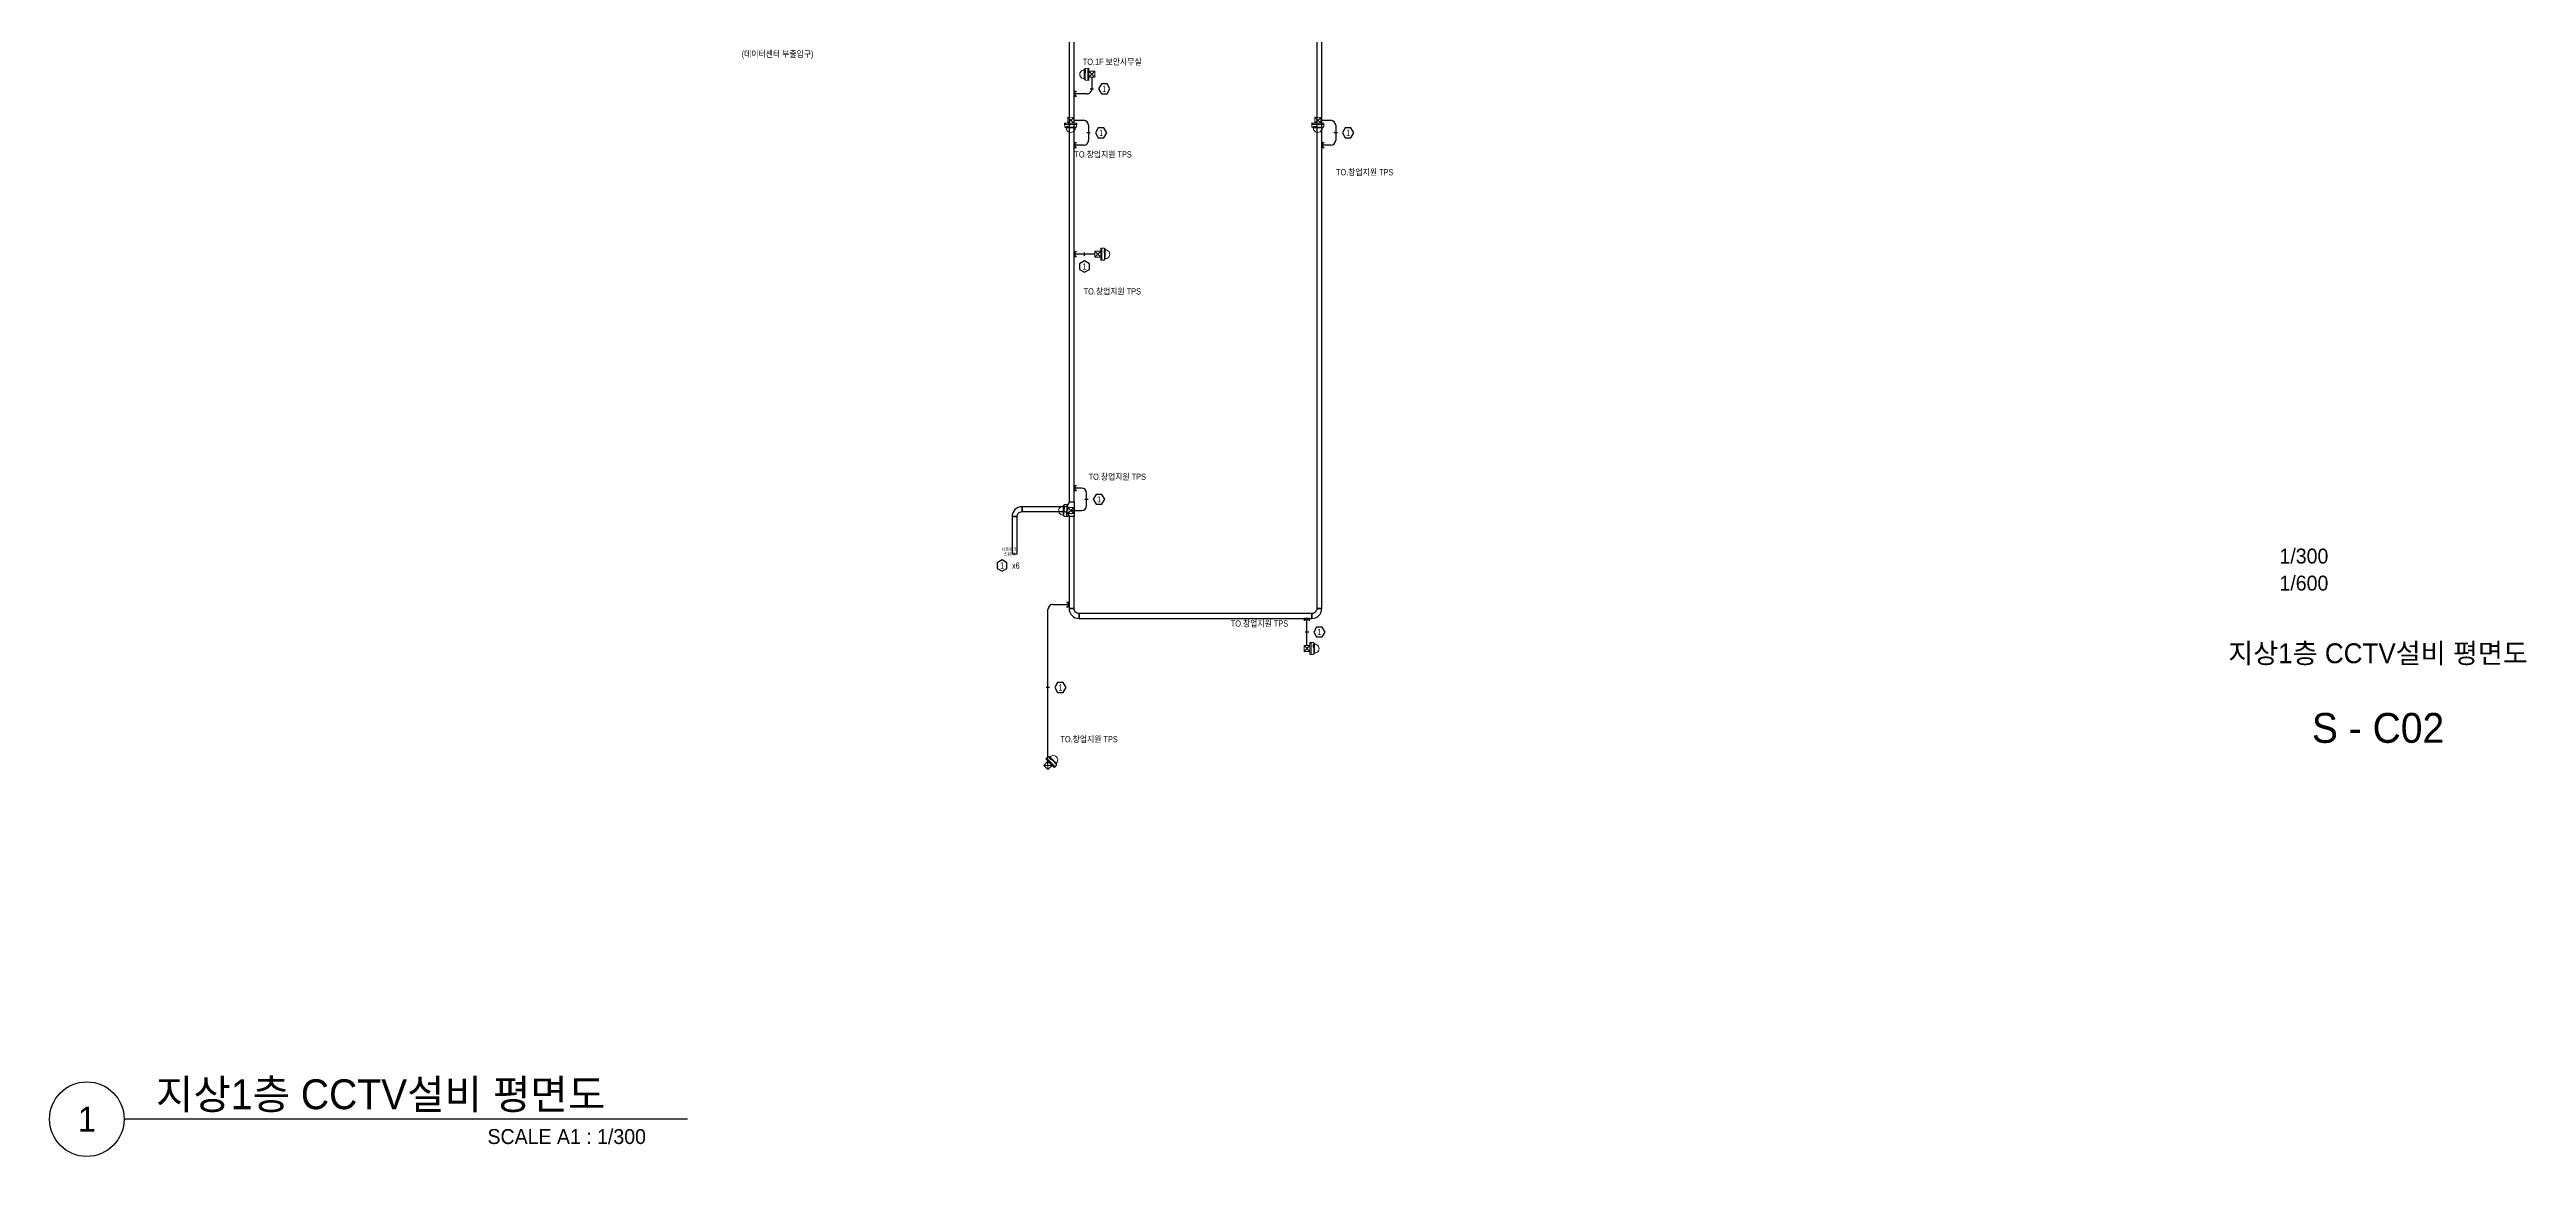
# Model space of a CAD drawing. Header units: millimetres. Extents: x 89860 to 502050, y -351975 to 882300.
# Drawn here: x 92815 to 242201, y -347550 to -280808 of the extents above; entities that cross this region are included whole.
import ezdxf
from ezdxf.enums import TextEntityAlignment as Align

# ---------------------------------------------------------------- set-up
doc = ezdxf.new("R2010")
doc.units = ezdxf.units.MM
doc.header["$LTSCALE"] = 150
doc.layers.get('0').update_dxf_attribs({"lineweight": 0})
doc.layers.add('-----16 CCTV', color=3, linetype='Continuous', lineweight=0)
for name, color, linetype in [('-----17 CCTV Cable', 4, 'Continuous'), ('-----27 Communication Cable Tray', 2, 'Continuous'), ('-----29 Indicator', 1, 'Continuous'), ('-----30 Text', 2, 'Continuous'), ('-----41 Drawing Title', 2, 'Continuous'), ('-----42 Drawing Number', 2, 'Continuous'), ('-----43 Drawing Scale', 3, 'Continuous')]:
    doc.layers.add(name, color=color, linetype=linetype)
doc.styles.add('ELEC', font='')
doc.styles.get('ELEC').set_extended_font_data('Dotum')

# ---------------------------------------------------------------- blocks, each defined once
blk = doc.blocks.new('cctv')
at = {"color": 3}
for p, q in [((570, 149), (679, 149)), ((571, 116), (570, 148)), ((570, 139), (679, 139)), ((572, 115), (584, 115)), ((572, 115), (577, 111)), ((577, 149), (577, 148)), ((577, 148), (577, 145)), ((578, 111), (584, 111)), ((578, 111), (579, 110)), ((579, 149), (579, 148)), ((579, 148), (579, 145)), ((579, 110), (582, 108)), ((579, 110), (586, 110)), ((582, 108), (667, 108)), ((588, 119), (584, 115)), ((584, 115), (585, 113)), ((588, 119), (589, 114)), ((588, 119), (609, 119)), ((609, 119), (616, 115)), ((616, 115), (674, 115)), ((624, 111), (665, 111)), ((625, 110), (662, 110)), ((678, 119), (667, 108)), ((673, 114), (667, 108)), ((674, 115), (668, 112)), ((676, 119), (674, 114)), ((678, 119), (675, 116)), ((676, 119), (677, 119)), ((678, 119), (679, 148))]:
    blk.add_line(p, q, dxfattribs=at)
for centre, radius, start, end in [((570, 148), 0.5, 90, 183), ((572, 116), 1, 183, 237), ((572, 116), 1, 183, 270), ((577, 148), 0.1, 0, 40.5754), ((582, 146), 5.21, 194.5623, 215.7363), ((578, 145), 0.5, 180, 194.5623), ((578, 112), 0.5, 237, 248.5427), ((575, 146), 4.23, 323.5177, 345.9243), ((578, 143), 0.1, 215.7363, 323.5177), ((579, 148), 0.1, 131.7099, 180), ((578, 145), 0.5, 345.9243, 0), ((582, 108), 0.5, 225, 270), ((584, 112), 0.5, 270, 327.7156), ((584, 112), 1.45, 327.7156, 27.5572), ((625, 107), 39.7, 179.6035, 0.3965), ((586, 113), 2.92, 283.5383, 356.279), ((582, 114), 6.28, 351.1902, 0.1122), ((593, 96), 27.8, 42.4258, 53.3471), ((625, 128), 17.7, 227.7987, 269.9475), ((626, 124), 12.8, 224.1501, 261.8499), ((662, 120), 10, 270, 300.5966), ((665, 118), 7, 270, 297), ((667, 108), 0.5, 270, 315), ((673, 115), 0.5, 315, 327.1435), ((674, 115), 0.5, 269.9781, 327.1435), ((677, 119), 0.5, 270.0314, 357), ((677, 119), 0.5, 315, 357), ((679, 148), 0.5, 357, 90)]:
    blk.add_arc(centre, radius, start, end, dxfattribs=at)
blk.add_ellipse((600, 114), major_axis=(-3.19, 3.62), ratio=0.586672, start_param=5.886521, end_param=12.007448, dxfattribs=at)
blk = doc.blocks.new('DomeCamera(운영동)')
at = {"layer": '-----16 CCTV', "linetype": 'Continuous'}
for p, q in [((-180, 180), (180, -180)), ((180, 180), (-180, -180)), ((-180, 180), (180, -180)), ((180, 180), (-180, -180))]:
    blk.add_line(p, q, dxfattribs=at)
blk.add_lwpolyline([(180, 180), (-180, 180), (-180, -180), (180, -180)], close=True, dxfattribs=at)
blk.add_lwpolyline([(180, 180), (-180, 180), (-180, -180), (180, -180)], close=True, dxfattribs=at)
at = {"layer": '-----16 CCTV', "xscale": 6.692737491887292, "yscale": 6.692737491887292, "zscale": 6.692737491887292}
blk.add_blockref('cctv', (-4180, -1175), dxfattribs=at)
blk = doc.blocks.new('O08')
blk.add_hatch(color=256).paths.add_polyline_path([(120, 51), (-120, 51), (-120, 0), (120, 0)])
blk.add_lwpolyline([(120, 127.5), (120, 0), (-120, 0), (-120, 127.5), (-120, 51), (120, 51)])

msp = doc.modelspace()

# ---------------------------------------------------------------- linework, layer by layer
at = {"layer": '-----16 CCTV', "color": 3, "const_width": 0.198, "elevation": 0}
msp.add_lwpolyline([(151354, -310684), (151354, -311485), (150031, -311485), (150031, -310684)], close=True, dxfattribs=at)
at = {"layer": '-----17 CCTV Cable'}
for p, q in [((155373, -283480), (154607, -283480)), ((155673, -282480), (155673, -283180)), ((154583, -285075), (155183, -285075)), ((169483, -285075), (170083, -285075)), ((155183, -286575), (154606, -286575)), ((155483, -285375), (155483, -286275)), ((170083, -286575), (169546, -286575)), ((170383, -285375), (170383, -286275)), ((155854, -293145), (154606, -293145)), ((155060, -307250), (154606, -307250)), ((155360, -308305), (155360, -307550)), ((154404, -308605), (155060, -308605)), ((153031, -323968), (153031, -314570)), ((153331, -314270), (154306, -314270)), ((168654, -316745), (168654, -315111))]:
    msp.add_line(p, q, dxfattribs=at)
for centre, start, end in [((155373, -283180), 269.99813, 0), ((155183, -285375), 0, 90), ((170083, -285375), 0, 90), ((155183, -286275, 0), 269.99813, 0), ((170083, -286275, 0), 270, 0), ((155060, -307550, 0), 0, 89.99813), ((155060, -308305), 270, 0), ((153331, -314570, 0), 90, 180)]:
    msp.add_arc(centre, 300, start, end, dxfattribs=at)
at = {"layer": '-----27 Communication Cable Tray', "elevation": 0}
for points in [[(154606, -308071), (154607, -278931), (154307, -278931), (154306, -308071)], [(169546, -314511), (169546, -278431), (169246, -278431), (169246, -314511)], [(151167, -311223), (151167, -308971), (150867, -308971), (150867, -311223)], [(154007, -308371), (151467, -308371), (151467, -308671), (154007, -308671)], [(154606, -314511), (154606, -308971), (154306, -308971), (154306, -314511)], [(168946, -314811), (154906, -314811), (154906, -315111), (168946, -315111)]]:
    msp.add_lwpolyline(points, close=True, dxfattribs=at)
for points in [[(151167, -308971), (151167, -308971, -0.4142136), (151467, -308671), (151467, -308671), (151467, -308371, 0.4142136), (150867, -308971)], [(154306, -308071), (154606, -308071), (154606, -308071), (154606, -308971), (154306, -308971, 0.4142136), (154006, -308671), (154006, -308371), (154006, -308371, 0.4142136)], [(154906, -314811), (154906, -314811, -0.4142136), (154606, -314511), (154606, -314511), (154306, -314511, 0.4142136), (154906, -315111)], [(169246, -314511), (169246, -314511, -0.4142136), (168946, -314811), (168946, -314811), (168946, -315111, 0.4142136), (169546, -314511)]]:
    msp.add_lwpolyline(points, format="xyb", close=True, dxfattribs=at)
at = {"layer": '-----29 Indicator'}
for points in [[(155562, -283180, 74.1, 74.1, 0), (155785, -283180, 0, 0, 0), (156079, -283180, 0, 0, 0)], [(155249, -307927, 74.1, 74.1, 0), (155471, -307927, 0, 0, 0), (155765, -307927, 0, 0, 0)], [(168542, -315928, 74.1, 74.1, 0), (168765, -315928, 0, 0, 0), (169059, -315928, 0, 0, 0)], [(152920, -319269, 74.1, 74.1, 0), (153142, -319269, 0, 0, 0), (153436, -319269, 0, 0, 0)]]:
    msp.add_lwpolyline(points, format="xyseb", dxfattribs=at)
for points in [[(156594, -282882), (156251, -282882), (156079, -283180), (156251, -283477), (156594, -283477), (156766, -283180), (156594, -282882)], [(156281, -307630), (155937, -307630), (155765, -307927), (155937, -308225), (156281, -308225), (156452, -307927), (156281, -307630)], [(169574, -315630), (169231, -315630), (169059, -315928), (169231, -316225), (169574, -316225), (169746, -315928), (169574, -315630)], [(153951, -318971), (153608, -318971), (153436, -319269), (153608, -319566), (153951, -319566), (154123, -319269), (153951, -318971)]]:
    msp.add_lwpolyline(points, close=True, dxfattribs=at)
at = {"layer": '-----29 Indicator', "elevation": 0}
for points in [[(155372, -285825, 74.1, 74.1, 0), (155595, -285825, 0, 0, 0), (155889, -285825, 0, 0, 0)], [(170272, -285825, 74.1, 74.1, 0), (170495, -285825, 0, 0, 0), (170789, -285825, 0, 0, 0)], [(155230, -293034, 74.1, 74.1, 0), (155230, -293256, 0, 0, 0), (155230, -293550, 0, 0, 0)]]:
    msp.add_lwpolyline(points, format="xyseb", dxfattribs=at)
for points in [[(156404, -285528), (156061, -285528), (155889, -285825), (156061, -286123), (156404, -286123), (156576, -285825), (156404, -285528)], [(171304, -285528), (170961, -285528), (170789, -285825), (170961, -286123), (171304, -286123), (171476, -285825), (171304, -285528)], [(155527, -294066), (155527, -293722), (155230, -293550), (154932, -293722), (154932, -294066), (155230, -294237), (155527, -294066)], [(150558, -312092), (150558, -311748), (150261, -311577), (149964, -311748), (149964, -312092), (150261, -312263), (150558, -312092)]]:
    msp.add_lwpolyline(points, close=True, dxfattribs=at)
at = {"layer": '-----41 Drawing Title', "color": 7}
msp.add_line((131285, -345300), (97315, -345300), dxfattribs=at)
msp.add_circle((95065, -345300), 2250, dxfattribs=at)

# ---------------------------------------------------------------- block references
at = {"layer": '-----16 CCTV', "color": 3}
for p, rotation in [((155674, -282300), 269.9595080638851), ((154403, -285075), 359.9595080638851), ((169303, -285075), 359.9595080638851), ((154404, -308605), 269.9595080638851)]:
    msp.add_blockref('DomeCamera(운영동)', p, dxfattribs=dict(at, rotation=rotation))
at = {"layer": '-----16 CCTV', "color": 3, "xscale": -1}
for p, rotation in [((156034, -293145), 90), ((168654, -316925), 90), ((153031, -323968), 134.9999999999867)]:
    msp.add_blockref('DomeCamera(운영동)', p, dxfattribs=dict(at, rotation=rotation))
at = {"layer": '-----17 CCTV Cable', "yscale": 1.199999999953434, "zscale": 1.199999999953434}
for p, xscale, rotation in [((154607, -283480), -1.199999999953434, 270), ((154606, -286575), -1.199999999953434, 270), ((169546, -286575), -1.199999999953434, 270), ((154606, -293145), -1.199999999953434, 270), ((154606, -307250), -1.199999999953434, 270), ((154306, -314270), 1.199999999953434, 90), ((168654, -315111), -1.199999999953434, 180)]:
    msp.add_blockref('O08', p, dxfattribs=dict(at, xscale=xscale, rotation=rotation))

# ---------------------------------------------------------------- texts
at = {"layer": '-----16 CCTV', "color": 3, "style": 'ELEC', "width": 0.9}
for s, p in [('네트워크', (150692, -310944)), ('스위치', (150692, -311224))]:
    msp.add_text(s, height=197.6, dxfattribs=at).set_placement(p, align=Align.MIDDLE_CENTER)
at = {"layer": '-----30 Text', "style": 'ELEC', "width": 0.9}
for s, p in [('(데이터센터 부출입구)', (136722, -281095, 0)), ('TO.1F 보안사무실', (156911, -281534, 0)), ('TO.창업지원 TPS', (156355, -287119, 0)), ('TO.창업지원 TPS', (172131, -288194, 0)), ('TO.창업지원 TPS', (156911, -295379, 0)), ('TO.창업지원 TPS', (157212, -306554, 0)), ('TO.창업지원 TPS', (165788, -315404, 0)), ('TO.창업지원 TPS', (155512, -322379, 0))]:
    msp.add_text(s, height=375, dxfattribs=at).set_placement(p, align=Align.MIDDLE)
at = {"layer": '-----30 Text', "transparency": 33554687, "style": 'ELEC', "width": 0.8}
for s, p in [('1', (156426, -283180)), ('1', (156236, -285825, 0)), ('1', (171136, -285825, 0)), ('1', (155234, -293888)), ('1', (156113, -307927)), ('1', (150265, -311914, 0)), ('x6', (151095, -311920, 0)), ('1', (169406, -315928)), ('1', (153784, -319269))]:
    msp.add_text(s, height=375, dxfattribs=at).set_placement(p, align=Align.MIDDLE_CENTER)
at = {"layer": '-----41 Drawing Title', "style": 'ELEC'}
msp.add_text('지상1층 CCTV설비 평면도', height=1200, dxfattribs=at).set_placement((233250, -317210), align=Align.MIDDLE_CENTER)
at = {"layer": '-----41 Drawing Title', "color": 2, "style": 'ELEC'}
msp.add_text('지상1층 CCTV설비 평면도', height=1800, dxfattribs=at).set_placement((99233, -344700))
at = {"layer": '-----41 Drawing Title', "color": 7, "style": 'ELEC'}
msp.add_text('1', height=1500, dxfattribs=at).set_placement((95065, -345300), align=Align.MIDDLE)
at = {"layer": '-----41 Drawing Title', "style": 'ELEC'}
msp.add_text('SCALE A1 : 1/300', height=900, dxfattribs=at).set_placement((128785, -346800), align=Align.RIGHT)
at = {"layer": '-----42 Drawing Number', "style": 'ELEC'}
msp.add_text('S - C02', height=1800, dxfattribs=at).set_placement((233250, -321710), align=Align.MIDDLE_CENTER)
at = {"layer": '-----43 Drawing Scale', "style": 'ELEC'}
for s, p in [('1/300', (228779, -311350)), ('1/600', (228779, -312980))]:
    msp.add_text(s, height=900, dxfattribs=at).set_placement(p, align=Align.MIDDLE_CENTER)

doc.saveas('drawing.dxf')
